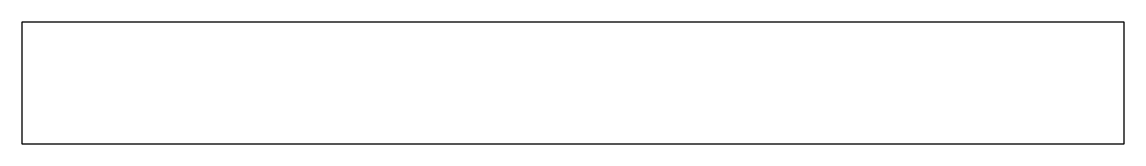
# Model space of a CAD drawing. Header units: millimetres. Extents: x -191.5 to -101.5, y 31.4 to 41.4.
import ezdxf

# ---------------------------------------------------------------- set-up
doc = ezdxf.new("R2010")
doc.units = ezdxf.units.MM
doc.layers.get('0').update_dxf_attribs({"linetype": 'CONTINUOUS'})

msp = doc.modelspace()

# ---------------------------------------------------------------- linework, layer by layer
msp.add_lwpolyline([(-101.502, 31.422), (-191.502, 31.422), (-191.502, 41.422), (-101.502, 41.422)], close=True)

doc.saveas('drawing.dxf')
